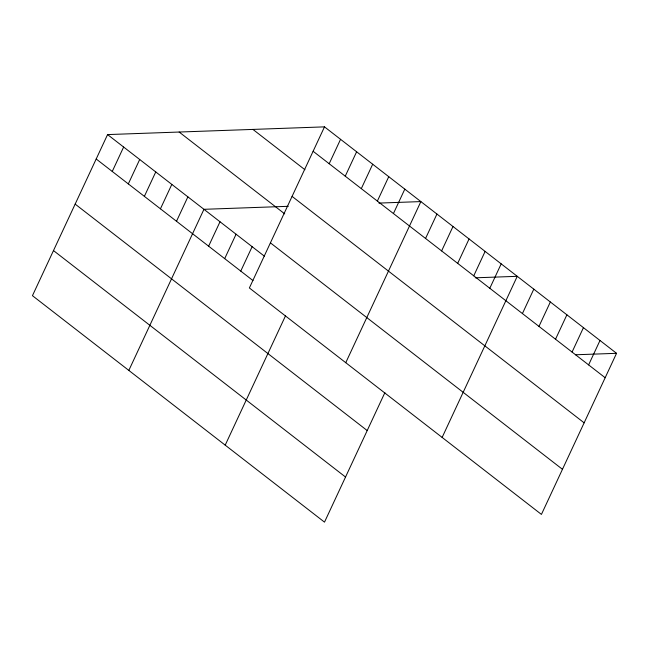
<?xml version="1.0" encoding="UTF-8"?>
<svg xmlns="http://www.w3.org/2000/svg" width="649" height="649" viewBox="0 0 649 649"><rect width="100%" height="100%" fill="white"/><g stroke="black" fill="none" stroke-linecap="round" stroke-linejoin="round"><path stroke-width="0.97" d="M324.5 126.863L249.378 287.961L541.428 514.414L616.55 353.316L324.5 126.863L107.572 134.586L32.45 295.684L324.5 522.137L384.873 392.669M112.253 171.458L123.635 147.039M128.315 183.91L139.697 159.492M144.378 196.363L155.76 171.953M160.441 208.816L171.823 184.405M176.504 221.277L187.886 196.858M128.827 370.417L203.948 209.311L288.318 206.309M208.629 246.182L220.011 221.771M224.692 258.635L236.074 234.224M240.755 271.095L252.137 246.677M329.181 163.735L340.563 139.316M345.244 176.187L356.626 151.769M225.203 445.141L285.576 315.674M361.306 188.64L372.688 164.229M377.369 201.093L388.751 176.682M393.432 213.553L404.814 189.135M345.755 362.694L420.876 201.588L378.878 203.088M425.557 238.459L436.939 214.048M441.62 250.92L453.002 226.501M457.683 263.372L469.065 238.954M473.746 275.825L485.127 251.406M489.808 288.278L501.19 263.867M442.131 437.426L517.253 276.32L475.255 277.813M522.421 313.564L533.803 289.154M538.97 326.398L550.352 301.988M555.52 339.232L566.901 314.814M572.069 352.066L583.451 327.648M588.619 364.892L600 340.482M575.509 354.776L616.55 353.316M313.118 151.274L605.168 377.726M252.915 129.411L304.925 169.738M292.082 196.387L584.132 422.832M179.156 132.039L284.716 213.878M270.414 242.856L562.464 469.308M107.572 134.586L264.378 256.168M96.19 158.997L252.988 280.579M75.154 204.102L367.204 430.555M53.486 250.579L345.528 477.031"/></g></svg>
